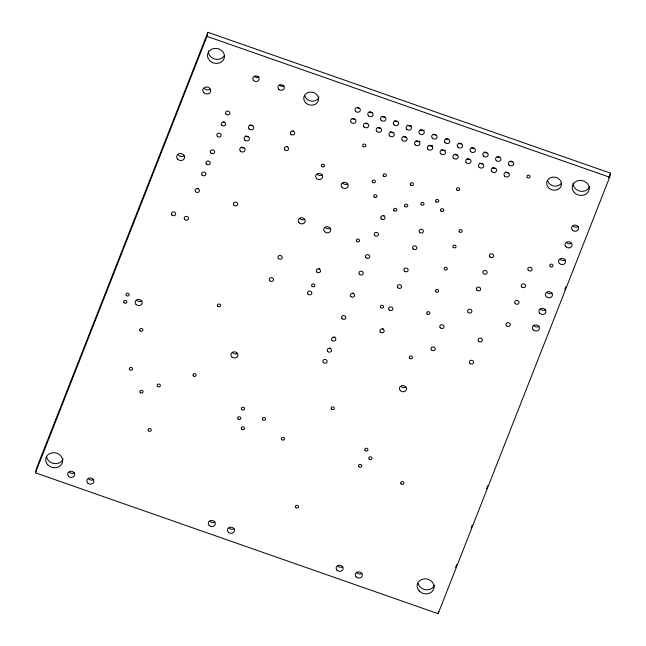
<?xml version="1.0" encoding="UTF-8"?>
<svg xmlns="http://www.w3.org/2000/svg" width="646" height="646" viewBox="0 0 646 646"><rect width="100%" height="100%" fill="white"/><g stroke="black" fill="none" stroke-linecap="round" stroke-linejoin="round"><path stroke-width="0.97" d="M35.465 472.824L36.329 468.77L207.875 32.3L610.535 173.176L609.671 177.23L438.125 613.7L35.465 472.824L207.003 36.354L207.875 32.3M438.125 613.7L438.65 611.269M455.6 567.406L456.706 564.588M471.087 527.984L472.194 525.166M486.583 488.562L487.69 485.744M564.79 289.57L565.896 286.751M608.693 177.876L610.535 173.176M207.003 36.354L609.671 177.23M589.669 186.686A8.551 7.477 12.1 0 1 579.947 191.159A8.551 7.477 12.1 0 1 573.123 182.955M434.524 585.131A8.551 7.477 12.1 0 1 425.908 589.79A8.551 7.477 12.1 0 1 418.123 583.362M63.106 458.967A8.551 7.477 12.1 0 1 54.482 463.618A8.551 7.477 12.1 0 1 46.706 457.198M224.493 55.532A8.551 7.477 12.1 0 1 214.658 58.996A8.551 7.477 12.1 0 1 208.375 50.921M287.72 146.472A2.172 1.898 12.1 0 1 286.606 146.351M293.817 130.952A2.172 1.898 12.1 0 1 292.703 130.831M224.663 121.892A2.172 1.898 12.1 0 1 223.548 121.771M334.983 337.034A2.172 1.898 12.1 0 1 333.861 336.913M330.623 348.121A2.172 1.898 12.1 0 1 329.508 348M210.249 89.213A4.005 3.505 12.1 0 1 204.629 88.607M184.102 155.734A4.005 3.505 12.1 0 1 178.482 155.129M384.184 215.53A2.172 1.898 12.1 0 1 383.07 215.417M252.521 125.768A2.713 2.374 12.1 0 1 249.962 124.872M248.161 136.855A2.713 2.374 12.1 0 1 245.601 135.959M243.808 147.942A2.713 2.374 12.1 0 1 241.249 147.046M353.685 293.139A2.172 1.898 12.1 0 1 352.571 293.018M198.524 188.406A2.172 1.898 12.1 0 1 197.41 188.285M319.689 268.631A2.172 1.898 12.1 0 1 318.575 268.51M383.328 328.725A2.172 1.898 12.1 0 1 382.214 328.612M578.275 226.585A3.529 3.085 12.1 0 1 573.325 226.052M571.742 243.211A3.529 3.085 12.1 0 1 566.792 242.678M565.21 259.845A3.529 3.085 12.1 0 1 560.252 259.312M322.297 174.856A3.529 3.085 12.1 0 1 317.348 174.323M347.871 183.803A3.529 3.085 12.1 0 1 342.913 183.27M330.437 228.151A3.529 3.085 12.1 0 1 325.487 227.618M552.136 293.106A3.529 3.085 12.1 0 1 547.186 292.565M304.872 219.204A3.529 3.085 12.1 0 1 299.922 218.671M545.595 309.733A3.529 3.085 12.1 0 1 540.645 309.2M539.063 326.359A3.529 3.085 12.1 0 1 534.113 325.826M141.878 300.899A3.529 3.085 12.1 0 1 136.928 300.366M237.623 353.305A3.529 3.085 12.1 0 1 232.673 352.773M406.14 387.051A3.529 3.085 12.1 0 1 401.19 386.51M74.347 472.735A3.529 3.085 12.1 0 1 69.397 472.202M93.525 479.445A3.529 3.085 12.1 0 1 88.567 478.904M214.973 521.936A3.529 3.085 12.1 0 1 210.023 521.403M234.151 528.646A3.529 3.085 12.1 0 1 229.201 528.113M342.824 566.663A3.529 3.085 12.1 0 1 337.866 566.13M361.994 573.373A3.529 3.085 12.1 0 1 357.044 572.841M359.047 108.181A2.713 2.374 12.1 0 1 357.65 108.035M354.686 119.268A2.713 2.374 12.1 0 1 352.135 118.371M371.83 112.654A2.713 2.374 12.1 0 1 369.278 111.758M367.477 123.741A2.713 2.374 12.1 0 1 366.08 123.588M384.612 117.128A2.713 2.374 12.1 0 1 382.061 116.232M380.26 128.215A2.713 2.374 12.1 0 1 377.7 127.319M397.403 121.601A2.713 2.374 12.1 0 1 394.843 120.705M393.043 132.688A2.713 2.374 12.1 0 1 390.483 131.792M411.437 125.59A2.713 2.374 12.1 0 1 407.626 125.179M405.825 137.162A2.713 2.374 12.1 0 1 403.274 136.266M424.228 130.064A2.713 2.374 12.1 0 1 420.417 129.652M419.868 141.151A2.713 2.374 12.1 0 1 416.056 140.739M435.751 135.022A2.713 2.374 12.1 0 1 433.2 134.126M432.65 145.625A2.713 2.374 12.1 0 1 428.839 145.213M448.542 139.496A2.713 2.374 12.1 0 1 445.982 138.599M445.433 150.098A2.713 2.374 12.1 0 1 441.622 149.686M461.325 143.969A2.713 2.374 12.1 0 1 458.765 143.073M456.964 155.056A2.713 2.374 12.1 0 1 454.413 154.16M474.107 148.443A2.713 2.374 12.1 0 1 471.548 147.546M469.755 159.522A2.713 2.374 12.1 0 1 467.195 158.633M486.89 152.908A2.713 2.374 12.1 0 1 484.338 152.02M482.538 163.995A2.713 2.374 12.1 0 1 479.978 163.107M499.681 157.382A2.713 2.374 12.1 0 1 497.121 156.494M495.32 168.469A2.713 2.374 12.1 0 1 492.761 167.58M512.464 161.855A2.713 2.374 12.1 0 1 511.067 161.71M508.103 172.942A2.713 2.374 12.1 0 1 505.552 172.046M319.067 97.053A7.469 6.533 12.1 0 1 311.542 101.123A7.469 6.533 12.1 0 1 304.75 95.511M561.608 182.802A7.469 6.533 12.1 0 1 553.969 186.04A7.469 6.533 12.1 0 1 547.655 180.5M258.933 76.866A3.19 2.794 12.1 0 1 254.451 76.381M284.095 85.676A3.19 2.794 12.1 0 1 279.621 85.191M574.342 192.565A8.551 7.477 12.1 0 0 588.797 190.74A8.551 7.477 12.1 0 0 579.099 180.468A8.551 7.477 12.1 0 0 574.342 192.565M419.197 591.001A8.551 7.477 12.1 0 0 433.652 589.184A8.551 7.477 12.1 0 0 423.954 578.905A8.551 7.477 12.1 0 0 419.197 591.001M47.78 464.837A8.551 7.477 12.1 0 0 62.234 463.02A8.551 7.477 12.1 0 0 52.528 452.741A8.551 7.477 12.1 0 0 47.78 464.837M209.587 60.53A8.551 7.477 12.1 0 0 224.049 58.713A8.551 7.477 12.1 0 0 214.343 48.434A8.551 7.477 12.1 0 0 209.587 60.53M456.883 190.037A1.631 1.429 12.1 0 0 459.637 189.69A1.631 1.429 12.1 0 0 457.788 187.728A1.631 1.429 12.1 0 0 456.883 190.037M374.171 197.014A1.607 1.405 12.1 0 0 376.884 196.675A1.607 1.405 12.1 0 0 375.06 194.745A1.607 1.405 12.1 0 0 374.171 197.014M356.745 241.362A1.607 1.405 12.1 0 0 359.451 241.023A1.607 1.405 12.1 0 0 357.634 239.093A1.607 1.405 12.1 0 0 356.745 241.362M459.363 231.866A1.607 1.405 12.1 0 0 462.076 231.526A1.607 1.405 12.1 0 0 460.251 229.596A1.607 1.405 12.1 0 0 459.363 231.866M453.266 247.386A1.607 1.405 12.1 0 0 455.971 247.047A1.607 1.405 12.1 0 0 454.154 245.117A1.607 1.405 12.1 0 0 453.266 247.386M444.545 269.56A1.607 1.405 12.1 0 0 447.258 269.22A1.607 1.405 12.1 0 0 445.441 267.291A1.607 1.405 12.1 0 0 444.545 269.56M435.832 291.734A1.607 1.405 12.1 0 0 438.545 291.394A1.607 1.405 12.1 0 0 436.728 289.465A1.607 1.405 12.1 0 0 435.832 291.734M427.119 313.908A1.607 1.405 12.1 0 0 429.832 313.56A1.607 1.405 12.1 0 0 428.015 311.638A1.607 1.405 12.1 0 0 427.119 313.908M409.693 358.247A1.607 1.405 12.1 0 0 412.398 357.908A1.607 1.405 12.1 0 0 410.581 355.978A1.607 1.405 12.1 0 0 409.693 358.247M217.807 306.244A1.607 1.405 12.1 0 0 220.52 305.905A1.607 1.405 12.1 0 0 218.703 303.983A1.607 1.405 12.1 0 0 217.807 306.244M193.348 375.875A1.607 1.405 12.1 0 0 196.061 375.536A1.607 1.405 12.1 0 0 194.244 373.606A1.607 1.405 12.1 0 0 193.348 375.875M148.499 430.801A1.607 1.405 12.1 0 0 151.204 430.462A1.607 1.405 12.1 0 0 149.387 428.532A1.607 1.405 12.1 0 0 148.499 430.801M281.745 439.587A1.607 1.405 12.1 0 0 284.45 439.248A1.607 1.405 12.1 0 0 282.633 437.326A1.607 1.405 12.1 0 0 281.745 439.587M331.535 409.096A1.607 1.405 12.1 0 0 334.248 408.748A1.607 1.405 12.1 0 0 332.432 406.827A1.607 1.405 12.1 0 0 331.535 409.096M295.755 507.546A1.607 1.405 12.1 0 0 298.46 507.207A1.607 1.405 12.1 0 0 296.643 505.277A1.607 1.405 12.1 0 0 295.755 507.546M401.045 483.854A1.607 1.405 12.1 0 0 403.758 483.515A1.607 1.405 12.1 0 0 401.933 481.585A1.607 1.405 12.1 0 0 401.045 483.854M527.289 177.448A1.607 1.405 12.1 0 0 530.003 177.101A1.607 1.405 12.1 0 0 528.178 175.179A1.607 1.405 12.1 0 0 527.289 177.448M140.239 392.606A1.607 1.405 12.1 0 0 142.952 392.267A1.607 1.405 12.1 0 0 141.135 390.337A1.607 1.405 12.1 0 0 140.239 392.606M238.043 419.028A1.631 1.429 12.1 0 0 240.796 418.681A1.631 1.429 12.1 0 0 238.947 416.718A1.631 1.429 12.1 0 0 238.043 419.028M404.929 206.413A1.631 1.429 12.1 0 0 407.683 206.066A1.631 1.429 12.1 0 0 405.833 204.112A1.631 1.429 12.1 0 0 404.929 206.413M393.955 210.644A1.631 1.429 12.1 0 0 396.717 210.297A1.631 1.429 12.1 0 0 394.868 208.335A1.631 1.429 12.1 0 0 393.955 210.644M312.034 286.267A1.631 1.429 12.1 0 0 314.788 285.92A1.631 1.429 12.1 0 0 312.939 283.965A1.631 1.429 12.1 0 0 312.034 286.267M241.79 409.491A1.631 1.429 12.1 0 0 244.543 409.144A1.631 1.429 12.1 0 0 242.694 407.19A1.631 1.429 12.1 0 0 241.79 409.491M241.636 429.114A1.631 1.429 12.1 0 0 244.39 428.766A1.631 1.429 12.1 0 0 242.541 426.804A1.631 1.429 12.1 0 0 241.636 429.114M383.538 176.1A1.631 1.429 12.1 0 0 386.292 175.752A1.631 1.429 12.1 0 0 384.443 173.798A1.631 1.429 12.1 0 0 383.538 176.1M372.516 182.334A1.631 1.429 12.1 0 0 375.269 181.986A1.631 1.429 12.1 0 0 373.42 180.024A1.631 1.429 12.1 0 0 372.516 182.334M363.084 146.376A1.631 1.429 12.1 0 0 365.838 146.028A1.631 1.429 12.1 0 0 363.989 144.066A1.631 1.429 12.1 0 0 363.084 146.376M440.96 210.943A1.631 1.429 12.1 0 0 443.713 210.596A1.631 1.429 12.1 0 0 441.864 208.642A1.631 1.429 12.1 0 0 440.96 210.943M435.985 201.762A1.631 1.429 12.1 0 0 438.739 201.415A1.631 1.429 12.1 0 0 436.89 199.461A1.631 1.429 12.1 0 0 435.985 201.762M321.74 166.458A1.631 1.429 12.1 0 0 324.502 166.111A1.631 1.429 12.1 0 0 322.653 164.157A1.631 1.429 12.1 0 0 321.74 166.458M358.901 466.735A1.631 1.429 12.1 0 0 361.655 466.388A1.631 1.429 12.1 0 0 359.806 464.426A1.631 1.429 12.1 0 0 358.901 466.735M365.127 450.504A1.631 1.429 12.1 0 0 367.889 450.157A1.631 1.429 12.1 0 0 366.04 448.195A1.631 1.429 12.1 0 0 365.127 450.504M369.173 459.104A1.631 1.429 12.1 0 0 371.926 458.757A1.631 1.429 12.1 0 0 370.077 456.795A1.631 1.429 12.1 0 0 369.173 459.104M380.744 307.536A1.631 1.429 12.1 0 0 383.506 307.189A1.631 1.429 12.1 0 0 381.657 305.235A1.631 1.429 12.1 0 0 380.744 307.536M550.174 266.435A1.631 1.429 12.1 0 0 552.936 266.087A1.631 1.429 12.1 0 0 551.086 264.133A1.631 1.429 12.1 0 0 550.174 266.435M410.557 185.055A1.631 1.429 12.1 0 0 413.319 184.708A1.631 1.429 12.1 0 0 411.47 182.745A1.631 1.429 12.1 0 0 410.557 185.055M421.184 204.661A1.631 1.429 12.1 0 0 423.938 204.314A1.631 1.429 12.1 0 0 422.088 202.351A1.631 1.429 12.1 0 0 421.184 204.661M126.35 295.456A1.631 1.429 12.1 0 0 129.103 295.109A1.631 1.429 12.1 0 0 127.254 293.147A1.631 1.429 12.1 0 0 126.35 295.456M124.064 302.732A1.631 1.429 12.1 0 0 126.818 302.385A1.631 1.429 12.1 0 0 124.969 300.422A1.631 1.429 12.1 0 0 124.064 302.732M129.749 369.665A1.631 1.429 12.1 0 0 132.511 369.318A1.631 1.429 12.1 0 0 130.662 367.356A1.631 1.429 12.1 0 0 129.749 369.665M140.093 330.784A1.631 1.429 12.1 0 0 142.847 330.437A1.631 1.429 12.1 0 0 140.998 328.475A1.631 1.429 12.1 0 0 140.093 330.784M157.527 386.316A1.631 1.429 12.1 0 0 160.289 385.969A1.631 1.429 12.1 0 0 158.44 384.015A1.631 1.429 12.1 0 0 157.527 386.316M262.769 419.73A1.631 1.429 12.1 0 0 265.53 419.383A1.631 1.429 12.1 0 0 263.681 417.429A1.631 1.429 12.1 0 0 262.769 419.73M284.805 149.815A2.172 1.898 12.1 0 0 288.471 149.347A2.172 1.898 12.1 0 0 286.008 146.739A2.172 1.898 12.1 0 0 284.805 149.815M290.902 134.287A2.172 1.898 12.1 0 0 294.576 133.827A2.172 1.898 12.1 0 0 292.113 131.219A2.172 1.898 12.1 0 0 290.902 134.287M226.108 114.14A2.172 1.898 12.1 0 0 229.782 113.68A2.172 1.898 12.1 0 0 227.319 111.072A2.172 1.898 12.1 0 0 226.108 114.14M221.756 125.227A2.172 1.898 12.1 0 0 225.422 124.767A2.172 1.898 12.1 0 0 222.959 122.159A2.172 1.898 12.1 0 0 221.756 125.227M217.395 136.314A2.172 1.898 12.1 0 0 221.061 135.854A2.172 1.898 12.1 0 0 218.606 133.246A2.172 1.898 12.1 0 0 217.395 136.314M210.862 152.949A2.172 1.898 12.1 0 0 214.529 152.48A2.172 1.898 12.1 0 0 212.066 149.872A2.172 1.898 12.1 0 0 210.862 152.949M206.502 164.027A2.172 1.898 12.1 0 0 210.168 163.567A2.172 1.898 12.1 0 0 207.713 160.959A2.172 1.898 12.1 0 0 206.502 164.027M202.15 175.114A2.172 1.898 12.1 0 0 205.816 174.654A2.172 1.898 12.1 0 0 203.353 172.046A2.172 1.898 12.1 0 0 202.15 175.114M332.068 340.377A2.172 1.898 12.1 0 0 335.734 339.909A2.172 1.898 12.1 0 0 333.271 337.309A2.172 1.898 12.1 0 0 332.068 340.377M327.708 351.464A2.172 1.898 12.1 0 0 331.382 350.996A2.172 1.898 12.1 0 0 328.919 348.388A2.172 1.898 12.1 0 0 327.708 351.464M323.355 362.543A2.172 1.898 12.1 0 0 327.021 362.083A2.172 1.898 12.1 0 0 324.558 359.475A2.172 1.898 12.1 0 0 323.355 362.543M489.943 256.89A2.172 1.898 12.1 0 0 493.609 256.43A2.172 1.898 12.1 0 0 491.146 253.821A2.172 1.898 12.1 0 0 489.943 256.89M528.299 270.311A2.172 1.898 12.1 0 0 531.965 269.85A2.172 1.898 12.1 0 0 529.502 267.242A2.172 1.898 12.1 0 0 528.299 270.311M483.41 273.524A2.172 1.898 12.1 0 0 487.076 273.056A2.172 1.898 12.1 0 0 484.613 270.456A2.172 1.898 12.1 0 0 483.41 273.524M521.758 286.937A2.172 1.898 12.1 0 0 525.432 286.477A2.172 1.898 12.1 0 0 522.969 283.869A2.172 1.898 12.1 0 0 521.758 286.937M203.756 92.669A4.005 3.505 12.1 0 0 210.523 91.813A4.005 3.505 12.1 0 0 205.985 87A4.005 3.505 12.1 0 0 203.756 92.669M177.618 159.182A4.005 3.505 12.1 0 0 184.385 158.327A4.005 3.505 12.1 0 0 179.838 153.522A4.005 3.505 12.1 0 0 177.618 159.182M381.277 218.873A2.172 1.898 12.1 0 0 384.943 218.413A2.172 1.898 12.1 0 0 382.48 215.804A2.172 1.898 12.1 0 0 381.277 218.873M419.625 232.294A2.172 1.898 12.1 0 0 423.3 231.833A2.172 1.898 12.1 0 0 420.837 229.225A2.172 1.898 12.1 0 0 419.625 232.294M374.737 235.499A2.172 1.898 12.1 0 0 378.403 235.039A2.172 1.898 12.1 0 0 375.948 232.431A2.172 1.898 12.1 0 0 374.737 235.499M413.093 248.92A2.172 1.898 12.1 0 0 416.759 248.46A2.172 1.898 12.1 0 0 414.296 245.851A2.172 1.898 12.1 0 0 413.093 248.92M476.869 290.151A2.172 1.898 12.1 0 0 480.543 289.691A2.172 1.898 12.1 0 0 478.08 287.082A2.172 1.898 12.1 0 0 476.869 290.151M515.225 303.572A2.172 1.898 12.1 0 0 518.891 303.111A2.172 1.898 12.1 0 0 516.429 300.503A2.172 1.898 12.1 0 0 515.225 303.572M468.156 312.325A2.172 1.898 12.1 0 0 471.822 311.865A2.172 1.898 12.1 0 0 469.359 309.256A2.172 1.898 12.1 0 0 468.156 312.325M506.512 325.745A2.172 1.898 12.1 0 0 510.178 325.277A2.172 1.898 12.1 0 0 507.716 322.677A2.172 1.898 12.1 0 0 506.512 325.745M366.024 257.673A2.172 1.898 12.1 0 0 369.69 257.213A2.172 1.898 12.1 0 0 367.227 254.605A2.172 1.898 12.1 0 0 366.024 257.673M404.38 271.094A2.172 1.898 12.1 0 0 408.046 270.634A2.172 1.898 12.1 0 0 405.583 268.025A2.172 1.898 12.1 0 0 404.38 271.094M359.491 274.308A2.172 1.898 12.1 0 0 363.157 273.839A2.172 1.898 12.1 0 0 360.694 271.231A2.172 1.898 12.1 0 0 359.491 274.308M397.839 287.72A2.172 1.898 12.1 0 0 401.513 287.26A2.172 1.898 12.1 0 0 399.05 284.652A2.172 1.898 12.1 0 0 397.839 287.72M249.09 128.925A2.713 2.374 12.1 0 0 253.684 128.352A2.713 2.374 12.1 0 0 250.6 125.09A2.713 2.374 12.1 0 0 249.09 128.925M244.737 140.012A2.713 2.374 12.1 0 0 249.324 139.439A2.713 2.374 12.1 0 0 246.247 136.177A2.713 2.374 12.1 0 0 244.737 140.012M240.377 151.099A2.713 2.374 12.1 0 0 244.971 150.526A2.713 2.374 12.1 0 0 241.887 147.264A2.713 2.374 12.1 0 0 240.377 151.099M184.716 219.462A2.172 1.898 12.1 0 0 188.39 219.002A2.172 1.898 12.1 0 0 185.927 216.394A2.172 1.898 12.1 0 0 184.716 219.462M171.933 214.989A2.172 1.898 12.1 0 0 175.599 214.529A2.172 1.898 12.1 0 0 173.136 211.92A2.172 1.898 12.1 0 0 171.933 214.989M478.621 341.209A2.172 1.898 12.1 0 0 482.287 340.741A2.172 1.898 12.1 0 0 479.825 338.133A2.172 1.898 12.1 0 0 478.621 341.209M440.265 327.788A2.172 1.898 12.1 0 0 443.931 327.328A2.172 1.898 12.1 0 0 441.468 324.72A2.172 1.898 12.1 0 0 440.265 327.788M431.552 349.962A2.172 1.898 12.1 0 0 435.218 349.494A2.172 1.898 12.1 0 0 432.755 346.894A2.172 1.898 12.1 0 0 431.552 349.962M469.908 363.375A2.172 1.898 12.1 0 0 473.575 362.915A2.172 1.898 12.1 0 0 471.112 360.306A2.172 1.898 12.1 0 0 469.908 363.375M389.126 309.894A2.172 1.898 12.1 0 0 392.792 309.434A2.172 1.898 12.1 0 0 390.337 306.826A2.172 1.898 12.1 0 0 389.126 309.894M350.77 296.474A2.172 1.898 12.1 0 0 354.444 296.013A2.172 1.898 12.1 0 0 351.981 293.405A2.172 1.898 12.1 0 0 350.77 296.474M195.609 191.749A2.172 1.898 12.1 0 0 199.283 191.289A2.172 1.898 12.1 0 0 196.82 188.68A2.172 1.898 12.1 0 0 195.609 191.749M233.965 205.17A2.172 1.898 12.1 0 0 237.631 204.701A2.172 1.898 12.1 0 0 235.168 202.093A2.172 1.898 12.1 0 0 233.965 205.17M316.774 271.974A2.172 1.898 12.1 0 0 320.448 271.506A2.172 1.898 12.1 0 0 317.985 268.906A2.172 1.898 12.1 0 0 316.774 271.974M278.426 258.553A2.172 1.898 12.1 0 0 282.092 258.093A2.172 1.898 12.1 0 0 279.629 255.485A2.172 1.898 12.1 0 0 278.426 258.553M380.413 332.068A2.172 1.898 12.1 0 0 384.079 331.608A2.172 1.898 12.1 0 0 381.616 329A2.172 1.898 12.1 0 0 380.413 332.068M342.057 318.648A2.172 1.898 12.1 0 0 345.731 318.187A2.172 1.898 12.1 0 0 343.268 315.579A2.172 1.898 12.1 0 0 342.057 318.648M308.061 294.14A2.172 1.898 12.1 0 0 311.727 293.68A2.172 1.898 12.1 0 0 309.272 291.071A2.172 1.898 12.1 0 0 308.061 294.14M269.713 280.727A2.172 1.898 12.1 0 0 273.379 280.259A2.172 1.898 12.1 0 0 270.916 277.659A2.172 1.898 12.1 0 0 269.713 280.727M572.453 230.105A3.529 3.085 12.1 0 0 578.42 229.354A3.529 3.085 12.1 0 0 574.415 225.115A3.529 3.085 12.1 0 0 572.453 230.105M565.92 246.732A3.529 3.085 12.1 0 0 571.888 245.981A3.529 3.085 12.1 0 0 567.882 241.749A3.529 3.085 12.1 0 0 565.92 246.732M559.388 263.366A3.529 3.085 12.1 0 0 565.347 262.615A3.529 3.085 12.1 0 0 561.35 258.376A3.529 3.085 12.1 0 0 559.388 263.366M316.475 178.377A3.529 3.085 12.1 0 0 322.443 177.626A3.529 3.085 12.1 0 0 318.438 173.386A3.529 3.085 12.1 0 0 316.475 178.377M342.049 187.324A3.529 3.085 12.1 0 0 348.008 186.573A3.529 3.085 12.1 0 0 344.011 182.334A3.529 3.085 12.1 0 0 342.049 187.324M324.615 231.672A3.529 3.085 12.1 0 0 330.582 230.921A3.529 3.085 12.1 0 0 326.577 226.681A3.529 3.085 12.1 0 0 324.615 231.672M546.314 296.627A3.529 3.085 12.1 0 0 552.273 295.868A3.529 3.085 12.1 0 0 548.276 291.637A3.529 3.085 12.1 0 0 546.314 296.627M299.05 222.725A3.529 3.085 12.1 0 0 305.009 221.974A3.529 3.085 12.1 0 0 301.012 217.734A3.529 3.085 12.1 0 0 299.05 222.725M539.781 313.253A3.529 3.085 12.1 0 0 545.741 312.502A3.529 3.085 12.1 0 0 541.736 308.263A3.529 3.085 12.1 0 0 539.781 313.253M533.241 329.88A3.529 3.085 12.1 0 0 539.208 329.129A3.529 3.085 12.1 0 0 535.203 324.89A3.529 3.085 12.1 0 0 533.241 329.88M136.056 304.419A3.529 3.085 12.1 0 0 142.023 303.668A3.529 3.085 12.1 0 0 138.018 299.429A3.529 3.085 12.1 0 0 136.056 304.419M231.801 356.826A3.529 3.085 12.1 0 0 237.76 356.075A3.529 3.085 12.1 0 0 233.763 351.836A3.529 3.085 12.1 0 0 231.801 356.826M400.318 390.572A3.529 3.085 12.1 0 0 406.286 389.821A3.529 3.085 12.1 0 0 402.28 385.581A3.529 3.085 12.1 0 0 400.318 390.572M68.524 476.255A3.529 3.085 12.1 0 0 74.484 475.504A3.529 3.085 12.1 0 0 70.487 471.265A3.529 3.085 12.1 0 0 68.524 476.255M87.703 482.966A3.529 3.085 12.1 0 0 93.662 482.207A3.529 3.085 12.1 0 0 89.665 477.975A3.529 3.085 12.1 0 0 87.703 482.966M209.151 525.456A3.529 3.085 12.1 0 0 215.118 524.705A3.529 3.085 12.1 0 0 211.113 520.466A3.529 3.085 12.1 0 0 209.151 525.456M228.329 532.167A3.529 3.085 12.1 0 0 234.296 531.416A3.529 3.085 12.1 0 0 230.291 527.176A3.529 3.085 12.1 0 0 228.329 532.167M337.002 570.184A3.529 3.085 12.1 0 0 342.961 569.433A3.529 3.085 12.1 0 0 338.964 565.193A3.529 3.085 12.1 0 0 337.002 570.184M356.18 576.894A3.529 3.085 12.1 0 0 362.14 576.143A3.529 3.085 12.1 0 0 358.134 571.904A3.529 3.085 12.1 0 0 356.18 576.894M355.623 111.346A2.713 2.374 12.1 0 0 360.21 110.765A2.713 2.374 12.1 0 0 357.133 107.502A2.713 2.374 12.1 0 0 355.623 111.346M351.262 122.425A2.713 2.374 12.1 0 0 355.857 121.852A2.713 2.374 12.1 0 0 352.773 118.589A2.713 2.374 12.1 0 0 351.262 122.425M368.406 115.812A2.713 2.374 12.1 0 0 372.992 115.238A2.713 2.374 12.1 0 0 369.916 111.976A2.713 2.374 12.1 0 0 368.406 115.812M364.045 126.899A2.713 2.374 12.1 0 0 368.64 126.325A2.713 2.374 12.1 0 0 365.555 123.063A2.713 2.374 12.1 0 0 364.045 126.899M381.188 120.285A2.713 2.374 12.1 0 0 385.783 119.712A2.713 2.374 12.1 0 0 382.698 116.45A2.713 2.374 12.1 0 0 381.188 120.285M376.836 131.372A2.713 2.374 12.1 0 0 381.423 130.799A2.713 2.374 12.1 0 0 378.346 127.537A2.713 2.374 12.1 0 0 376.836 131.372M393.971 124.759A2.713 2.374 12.1 0 0 398.566 124.185A2.713 2.374 12.1 0 0 395.481 120.923A2.713 2.374 12.1 0 0 393.971 124.759M389.619 135.846A2.713 2.374 12.1 0 0 394.205 135.272A2.713 2.374 12.1 0 0 391.129 132.01A2.713 2.374 12.1 0 0 389.619 135.846M406.762 129.232A2.713 2.374 12.1 0 0 411.349 128.659A2.713 2.374 12.1 0 0 408.272 125.397A2.713 2.374 12.1 0 0 406.762 129.232M402.401 140.319A2.713 2.374 12.1 0 0 406.996 139.746A2.713 2.374 12.1 0 0 403.911 136.484A2.713 2.374 12.1 0 0 402.401 140.319M419.545 133.706A2.713 2.374 12.1 0 0 424.131 133.133A2.713 2.374 12.1 0 0 421.055 129.87A2.713 2.374 12.1 0 0 419.545 133.706M415.184 144.793A2.713 2.374 12.1 0 0 419.779 144.211A2.713 2.374 12.1 0 0 416.694 140.949A2.713 2.374 12.1 0 0 415.184 144.793M432.327 138.179A2.713 2.374 12.1 0 0 436.922 137.598A2.713 2.374 12.1 0 0 433.837 134.336A2.713 2.374 12.1 0 0 432.327 138.179M427.975 149.266A2.713 2.374 12.1 0 0 432.562 148.685A2.713 2.374 12.1 0 0 429.477 145.423A2.713 2.374 12.1 0 0 427.975 149.266M445.11 142.653A2.713 2.374 12.1 0 0 449.705 142.072A2.713 2.374 12.1 0 0 446.62 138.809A2.713 2.374 12.1 0 0 445.11 142.653M440.758 153.74A2.713 2.374 12.1 0 0 445.344 153.159A2.713 2.374 12.1 0 0 442.268 149.896A2.713 2.374 12.1 0 0 440.758 153.74M457.901 147.126A2.713 2.374 12.1 0 0 462.488 146.545A2.713 2.374 12.1 0 0 459.411 143.283A2.713 2.374 12.1 0 0 457.901 147.126M453.54 158.213A2.713 2.374 12.1 0 0 458.127 157.632A2.713 2.374 12.1 0 0 455.05 154.37A2.713 2.374 12.1 0 0 453.54 158.213M470.684 151.6A2.713 2.374 12.1 0 0 475.27 151.019A2.713 2.374 12.1 0 0 472.194 147.756A2.713 2.374 12.1 0 0 470.684 151.6M466.323 162.687A2.713 2.374 12.1 0 0 470.918 162.106A2.713 2.374 12.1 0 0 467.833 158.843A2.713 2.374 12.1 0 0 466.323 162.687M483.466 156.074A2.713 2.374 12.1 0 0 488.053 155.492A2.713 2.374 12.1 0 0 484.976 152.23A2.713 2.374 12.1 0 0 483.466 156.074M479.106 167.161A2.713 2.374 12.1 0 0 483.701 166.579A2.713 2.374 12.1 0 0 480.616 163.317A2.713 2.374 12.1 0 0 479.106 167.161M496.249 160.547A2.713 2.374 12.1 0 0 500.844 159.966A2.713 2.374 12.1 0 0 497.759 156.703A2.713 2.374 12.1 0 0 496.249 160.547M491.897 171.634A2.713 2.374 12.1 0 0 496.483 171.053A2.713 2.374 12.1 0 0 493.407 167.79A2.713 2.374 12.1 0 0 491.897 171.634M509.04 165.021A2.713 2.374 12.1 0 0 513.627 164.439A2.713 2.374 12.1 0 0 510.542 161.177A2.713 2.374 12.1 0 0 509.04 165.021M504.679 176.108A2.713 2.374 12.1 0 0 509.266 175.526A2.713 2.374 12.1 0 0 506.189 172.264A2.713 2.374 12.1 0 0 504.679 176.108M305.574 102.698A7.469 6.533 12.1 0 0 318.195 101.107A7.469 6.533 12.1 0 0 309.725 92.136A7.469 6.533 12.1 0 0 305.574 102.698M548.478 187.687A7.469 6.533 12.1 0 0 561.108 186.096A7.469 6.533 12.1 0 0 552.629 177.125A7.469 6.533 12.1 0 0 548.478 187.687M253.579 80.435A3.19 2.794 12.1 0 0 258.973 79.757A3.19 2.794 12.1 0 0 255.356 75.929A3.19 2.794 12.1 0 0 253.579 80.435M278.749 89.245A3.19 2.794 12.1 0 0 284.143 88.567A3.19 2.794 12.1 0 0 280.525 84.731A3.19 2.794 12.1 0 0 278.749 89.245"/></g></svg>
